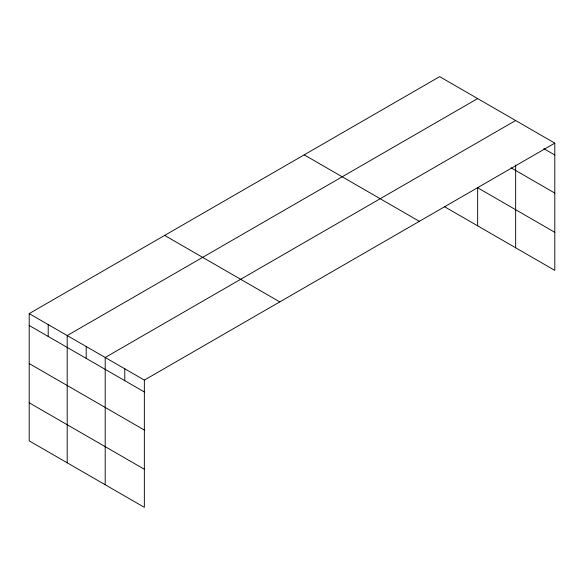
<?xml version="1.0" encoding="UTF-8"?>
<svg xmlns="http://www.w3.org/2000/svg" width="584" height="584" viewBox="0 0 584 584"><rect width="100%" height="100%" fill="white"/><g stroke="black" fill="none" stroke-linecap="round" stroke-linejoin="round"><path stroke-width="0.88" d="M29.2 313.615L144.35 380.096L144.35 507.35L29.2 440.869L29.2 313.615L439.65 76.65L554.8 143.131L554.8 270.385L444.212 206.532M477.646 98.587L67.197 335.559L67.197 462.813M515.65 120.523L105.2 357.496L105.2 484.749M144.35 380.096L554.8 143.131M543.835 148.665L554.8 154.994M511.088 167.834L554.8 193.078M554.8 232.308L477.646 187.763L477.646 225.84M304.198 154.848L419.349 221.329M164.651 235.418L279.802 301.899M29.2 325.485L144.35 391.966M29.2 363.562L144.35 430.043M29.2 402.792L144.35 469.273M515.65 165.031L515.65 247.777M124.779 368.796L124.779 380.666M86.198 346.524L86.198 358.393M48.202 324.587L48.202 336.457"/></g></svg>
